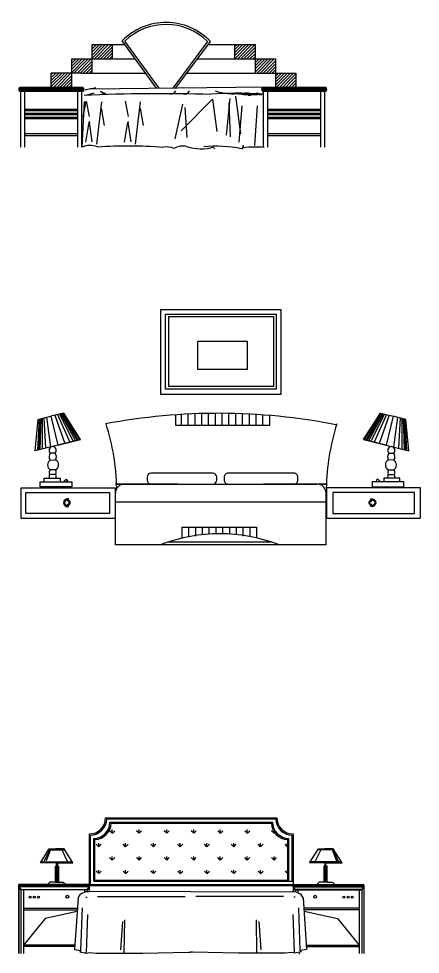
# Model space of a CAD drawing. Header units: millimetres. Extents: x 3060 to 28796, y 18778 to 36190.
# Drawn here: x 12075 to 15031, y 18780 to 25662 of the extents above; entities that cross this region are included whole.
import ezdxf

# ---------------------------------------------------------------- set-up
doc = ezdxf.new("R2010")
doc.units = ezdxf.units.MM

# ---------------------------------------------------------------- blocks, each defined once
blk = doc.blocks.new('A$C01E077C4')
for p, q in [((539.9, 557.4), (539.9, 767.4)), ((539.9, 767.4), (780.3, 767.4)), ((539.9, 690.3), (617, 767.4)), ((539.9, 757.7), (549.7, 767.4)), ((539.9, 735.2), (572.1, 767.4)), ((539.9, 712.8), (594.6, 767.4)), ((539.9, 667.9), (639.5, 767.4)), ((556.9, 662.4), (661.9, 767.4)), ((579.4, 662.4), (684.4, 767.4)), ((689.9, 662.4), (689.9, 767.4)), ((1014.7, 446.2), (761, 793.9)), ((1033.1, 446.4), (780.7, 792.3)), ((1390.8, 788.6), (1135.6, 447.6)), ((1410.5, 789.9), (1154.5, 447.8)), ((1393.7, 767.4), (1739.5, 767.4)), ((1589.5, 729.6), (1627.3, 767.4)), ((1589.5, 707.2), (1649.8, 767.4)), ((1589.5, 684.7), (1672.2, 767.4)), ((1589.5, 767.4), (1589.5, 662.4)), ((1589.5, 752.1), (1604.9, 767.4)), ((1589.7, 662.4), (1694.7, 767.4)), ((1612.1, 662.4), (1717.1, 767.4)), ((1634.6, 662.4), (1739.5, 767.4)), ((1739.5, 767.4), (1739.5, 662.4)), ((601.8, 662.4), (689.9, 750.5)), ((624.3, 662.4), (689.9, 728.1)), ((646.7, 662.4), (689.9, 705.6)), ((1657, 662.4), (1739.5, 744.9)), ((1679.5, 662.4), (1739.5, 722.5)), ((1701.9, 662.4), (1739.5, 700)), ((389.9, 452.4), (389.9, 662.4)), ((389.9, 607.7), (444.7, 662.4)), ((389.9, 585.2), (467.1, 662.4)), ((389.9, 562.8), (489.6, 662.4)), ((389.9, 662.4), (856.9, 662.4)), ((389.9, 652.6), (399.8, 662.4)), ((389.9, 630.1), (422.2, 662.4)), ((407, 557.4), (512, 662.4)), ((429.5, 557.4), (534.5, 662.4)), ((451.9, 557.4), (539.9, 645.4)), ((474.4, 557.4), (539.9, 623)), ((669.2, 662.4), (689.9, 683.2)), ((1315.1, 662.4), (1814.5, 662.4)), ((1724.4, 662.4), (1739.5, 677.6)), ((1739.5, 662.4), (1739.5, 557.4)), ((1739.5, 655.1), (1746.8, 662.4)), ((1739.5, 565.3), (1836.6, 662.4)), ((1739.5, 587.8), (1814.2, 662.4)), ((1739.5, 632.7), (1769.3, 662.4)), ((1739.5, 610.2), (1791.7, 662.4)), ((1754.1, 557.4), (1859.1, 662.4)), ((1776.5, 557.4), (1881.5, 662.4)), ((1799, 557.4), (1889.5, 648)), ((1814.5, 662.4), (1889.5, 662.4)), ((1821.4, 557.4), (1889.5, 625.5)), ((1889.5, 662.4), (1889.5, 557.4)), ((464.9, 557.4), (239.9, 557.4)), ((239.9, 452.4), (239.9, 557.4)), ((239.9, 480.1), (317.2, 557.4)), ((239.9, 547.5), (249.9, 557.4)), ((239.9, 525), (272.3, 557.4)), ((239.9, 502.6), (294.8, 557.4)), ((239.9, 457.7), (339.7, 557.4)), ((257.1, 452.4), (362.1, 557.4)), ((279.6, 452.4), (384.6, 557.4)), ((464.9, 557.4), (933.6, 557.4)), ((496.8, 557.4), (539.9, 600.5)), ((519.3, 557.4), (539.9, 578.1)), ((1236.5, 557.4), (1814.5, 557.4)), ((1814.5, 557.4), (2039.5, 557.4)), ((1843.9, 557.4), (1889.5, 603.1)), ((1866.3, 557.4), (1889.5, 580.6)), ((1888.8, 557.4), (1889.5, 558.2)), ((1889.5, 557.4), (1889.5, 452.4)), ((1889.5, 490.8), (1956.1, 557.4)), ((1889.5, 535.7), (1911.2, 557.4)), ((1889.5, 513.3), (1933.7, 557.4)), ((1911.7, 490.5), (1978.6, 557.4)), ((1934.2, 490.5), (2001, 557.4)), ((1956.6, 490.5), (2023.5, 557.4)), ((1979.1, 490.5), (2039.5, 551)), ((2039.5, 557.4), (2039.5, 452.4)), ((302, 452.4), (389.9, 540.3)), ((324.5, 452.4), (389.9, 517.9)), ((346.9, 452.4), (389.9, 495.4)), ((1889.5, 468.4), (1911.7, 490.5)), ((1896, 452.4), (1934.2, 490.5)), ((1918.5, 452.4), (1956.6, 490.5)), ((1940.9, 452.4), (1979.1, 490.5)), ((1963.4, 452.4), (2001.5, 490.5)), ((1985.8, 452.4), (2024, 490.5)), ((2001.5, 490.5), (2039.5, 528.6)), ((2008.3, 452.4), (2039.5, 483.7)), ((2024, 490.5), (2039.5, 506.1)), ((480, 442.4), (0.9, 442.4)), ((480, 432.4), (0.9, 432.4)), ((464.9, 452.4), (14.9, 452.4)), ((464.9, 422.4), (14.9, 422.4)), ((14.9, 12.4), (14.9, 422.4)), ((44.9, 12.4), (44.9, 422.4)), ((464.9, 452.4), (264.9, 452.4)), ((369.4, 452.4), (389.9, 473)), ((434.9, 12.4), (434.9, 422.4)), ((464.9, 12.4), (464.9, 422.4)), ((528.9, 440.7), (1812.2, 455.3)), ((601.3, 422.8), (630, 409)), ((642.7, 401.6), (601.3, 422.8)), ((1632.1, 412.8), (1633.6, 413.1)), ((1633.6, 413.1), (1635, 413.3)), ((1635, 413.3), (1636.4, 413.6)), ((2268.1, 442.4), (1789, 442.4)), ((2268.1, 432.4), (1789, 432.4)), ((2253.1, 452.4), (1803.1, 452.4)), ((1803.1, 12.4), (1803.1, 422.4)), ((2253.1, 422.4), (1803.1, 422.4)), ((1814.5, 452.4), (2264.5, 452.4)), ((1833.1, 12.4), (1833.1, 422.4)), ((2030.7, 452.4), (2039.5, 461.2)), ((2253.1, 452.4), (2053.1, 452.4)), ((2223.1, 12.4), (2223.1, 422.4)), ((2253.1, 12.4), (2253.1, 422.4)), ((481, 347.6), (464.9, 12.4)), ((473.3, 234.6), (497.6, 350.5)), ((496.1, 394.1), (555.6, 411.1)), ((497.6, 350.5), (519.2, 237.3)), ((608.5, 347), (571.9, 35.6)), ((630, 409), (615.1, 402.6)), ((783.7, 350.5), (805.3, 237.3)), ((894.6, 347), (858, 35.6)), ((1196.9, 132.8), (1425.4, 364.7)), ((1425.4, 364.7), (1457.8, 127.4)), ((1553.1, 370.8), (1526.1, 101)), ((1596.3, 412.3), (1599.7, 412.2)), ((1635.5, 110.6), (1598.8, 387.3)), ((1599.7, 412.2), (1603.1, 412.1)), ((1603.1, 412.1), (1606.5, 412.1)), ((1606.5, 412.1), (1609.8, 412.1)), ((1609.8, 412.1), (1613, 412.1)), ((1613, 412.1), (1615.8, 412.1)), ((1615.8, 412.1), (1618.5, 412.1)), ((1616.3, 405.7), (1621.8, 405.4)), ((1618.5, 412.1), (1620.9, 412.1)), ((1620.9, 412.1), (1623.1, 412.1)), ((1621.8, 405.4), (1627.1, 405.1)), ((1623.1, 412.1), (1625.1, 412.2)), ((1625.1, 412.2), (1627, 412.3)), ((1627, 412.3), (1628.8, 412.4)), ((1627.1, 405.1), (1632.1, 404.7)), ((1628.8, 412.4), (1630.5, 412.6)), ((1630.5, 412.6), (1632.1, 412.8)), ((1632.1, 404.7), (1636.7, 404.1)), ((1636.7, 404.1), (1641, 403.5)), ((1641, 403.5), (1644.9, 402.8)), ((1644.9, 402.8), (1648.4, 402.1)), ((1648.4, 402.1), (1651.8, 401.4)), ((1651.8, 401.4), (1655, 400.8)), ((1655, 400.8), (1733.4, 400.2)), ((1787.2, 394.7), (1671.6, 412.3)), ((1688.8, 394.8), (1707.9, 394.7)), ((1733.4, 400.2), (1736.5, 399.8)), ((1736.5, 399.8), (1739.6, 399.5)), ((1739.6, 399.5), (1742.9, 399.4)), ((1742.9, 399.4), (1746.2, 399.4)), ((1746.2, 399.4), (1749.7, 399.6)), ((1749.7, 399.6), (1753.1, 400)), ((1753.1, 400), (1756.6, 400.4)), ((1756.6, 400.4), (1760.1, 400.8)), ((1760.1, 400.8), (1763.6, 401.3)), ((1763.6, 401.3), (1767, 401.8)), ((1767, 401.8), (1770.3, 402.3)), ((1770.3, 402.3), (1773.6, 402.7)), ((1773.6, 402.7), (1776.7, 403.1)), ((1776.7, 403.1), (1779.8, 403.5)), ((1779.8, 403.5), (1782.7, 403.9)), ((1782.7, 403.9), (1785.5, 404.2)), ((1785.5, 404.2), (1788.2, 404.4)), ((1788.2, 404.4), (1790.7, 404.6)), ((1790.7, 404.6), (1793, 404.8)), ((1793, 404.8), (1795.2, 404.9)), ((44.9, 292.4), (434.9, 292.4)), ((44.9, 282.4), (434.9, 282.4)), ((607.5, 299.1), (629.1, 172.4)), ((893.6, 299.1), (915.2, 172.4)), ((1205.5, 329.4), (1148.8, 73.1)), ((1221.8, 305.1), (1238, 83.9)), ((1546.5, 339.5), (1557.3, 88.7)), ((1641.7, 317.4), (1621.4, 49.3)), ((1755.3, 317.2), (1736.8, 25.7)), ((1833.1, 292.4), (2223.1, 292.4)), ((1833.1, 282.4), (2223.1, 282.4)), ((44.9, 262.4), (434.9, 262.4)), ((44.9, 252.4), (434.9, 252.4)), ((44.9, 232.4), (434.9, 232.4)), ((44.9, 222.4), (434.9, 222.4)), ((1833.1, 262.4), (2223.1, 262.4)), ((1833.1, 252.4), (2223.1, 252.4)), ((1833.1, 232.4), (2223.1, 232.4)), ((1833.1, 222.4), (2223.1, 222.4)), ((493.3, 49.8), (517.6, 195.7)), ((520.4, 201), (516.2, 186.2)), ((517.6, 195.7), (539.2, 52.5)), ((779.4, 49.8), (803.7, 195.7)), ((806.5, 201), (802.3, 186.2)), ((803.7, 195.7), (825.3, 52.5)), ((44.9, 112.4), (434.9, 112.4)), ((44.9, 97.4), (434.9, 97.4)), ((1833.1, 112.4), (2223.1, 112.4)), ((1833.1, 97.4), (2223.1, 97.4))]:
    blk.add_line(p, q)
for centre, radius, start, end in [((1083.9, 479.1), 450.9, 43.57246, 135.727), ((1083.9, 479.1), 435.9, 45.23435, 134.06498), ((15, 437.4), 15, 90.26016, 269.73984), ((465.8, 437.4), 15, 266.73143, 93.26857), ((1144.6, -2717.8), 3218, 100.31172, 101.74993), ((1117.8, 453.6), 48.8, 265.79385, 325.06922), ((1224, 438.7), 35.3, 239.92199, 338.24729), ((1575.1, 790), 384.9, 250.31512, 279.26789), ((1764.6, 412.4), 9.84, 165.17152, 322.69283), ((1803.2, 437.4), 15, 90.26016, 269.73984), ((2253.9, 437.4), 15, 266.73143, 93.26857), ((1036.8, -12144.5), 12550.1, 88.27218, 92.53955), ((1112.8, 408), 3.98, 305.23257, 14.46225), ((1607.7, -2509.2), 2917.5, 86.7396, 93.81324), ((523.6, -120.8), 145.6, 67.45884, 113.74988), ((796.4, -3241.3), 3262.1, 85.34097, 93.81528), ((1087.6, -131.7), 145.6, 67.45884, 101.28901), ((1206.9, -101.7), 122.2, 76.11708, 121.30657), ((1340.3, 338.4), 337.9, 252.06831, 286.70384), ((1453.7, -895.2), 914.6, 78.18435, 95.75176), ((1472, 32.7), 42.9, 213.71932, 229.52928), ((1738.9, -482.1), 495.7, 82.0545, 103.07957), ((1613.1, 32.7), 42.9, 310.47072, 353.40844)]:
    blk.add_arc(centre, radius, start, end)
blk = doc.blocks.new('A$C77B91A2B')
for p, q in [((1917.5, 1729.7), (1027.7, 1729.7)), ((1027.7, 1729.7), (1027.7, 1107.2)), ((1917.5, 1107.2), (1917.5, 1729.7)), ((1065.8, 1697.9), (1879.3, 1697.9)), ((1065.8, 1145.3), (1065.8, 1697.9)), ((1091.3, 1678.9), (1860.3, 1678.9)), ((1091.3, 1164.4), (1091.3, 1678.9)), ((1860.3, 1678.9), (1860.3, 1164.4)), ((1879.3, 1697.9), (1879.3, 1145.3)), ((1669.6, 1494.7), (1301, 1494.7)), ((1301, 1494.7), (1301, 1291.4)), ((1669.6, 1291.4), (1669.6, 1494.7)), ((1301, 1291.4), (1669.6, 1291.4)), ((1027.7, 1107.2), (1917.5, 1107.2)), ((1879.3, 1145.3), (1065.8, 1145.3)), ((1860.3, 1164.4), (1091.3, 1164.4)), ((1282.8, 880.9), (1282.8, 964.1)), ((1332.8, 880.9), (1332.8, 965.8)), ((1382.8, 880.9), (1382.8, 966.9)), ((1432.8, 880.9), (1432.8, 967.4)), ((1482.8, 880.9), (1482.8, 967.4)), ((1532.8, 880.9), (1532.8, 966.9)), ((1582.8, 880.9), (1582.8, 965.7)), ((1632.8, 880.9), (1632.8, 964.1)), ((1139.7, 956.3), (1139.7, 880.9)), ((1182.8, 880.9), (1182.8, 959.1)), ((1232.8, 880.9), (1232.8, 961.9)), ((1682.8, 880.9), (1682.8, 961.8)), ((1732.8, 880.9), (1732.8, 959)), ((1782.8, 880.9), (1782.8, 955.7)), ((1832.8, 880.9), (1832.8, 951.8)), ((1139.7, 880.9), (1832.8, 880.9)), ((0, 416.6), (0, 197.3)), ((697.6, 416.6), (0, 416.6)), ((695, 416.2), (695, 197.3)), ((697.1, 447.1), (709.7, 447.1)), ((1156.4, 447.1), (697.1, 447.1)), ((709.7, 447.1), (747.7, 447.1)), ((747.7, 447.1), (803.1, 447.1)), ((763, 447.1), (869.2, 447.1)), ((869.2, 447.1), (2075, 447.1)), ((1156.4, 447.2), (1156.4, 447.1)), ((1787.8, 447.1), (1787.8, 447.2)), ((2247.1, 447.1), (1787.8, 447.1)), ((2075, 447.1), (2141, 447.1)), ((2141, 447.1), (2181.1, 447.1)), ((2196.5, 447.1), (2234.4, 447.1)), ((2234.4, 447.1), (2247.1, 447.1)), ((2249.1, 422.2), (2941.1, 422.2)), ((2251.5, 421.9), (2251.5, 197.3)), ((2941.1, 422.2), (2941.1, 197.3)), ((36.5, 384.4), (654.5, 384.4)), ((36.5, 231.5), (36.5, 384.4)), ((654.5, 384.4), (654.5, 231.5)), ((697.1, 0), (697.1, 381.2)), ((2247.1, 0), (2247.1, 381.2)), ((2898.4, 384.4), (2297.7, 384.4)), ((2297.7, 384.4), (2297.7, 231.5)), ((2898.4, 231.5), (2898.4, 384.4)), ((703.2, 316.2), (2249.1, 316.2)), ((654.5, 231.5), (36.5, 231.5)), ((2297.7, 231.5), (2898.4, 231.5)), ((0, 197.3), (695, 197.3)), ((2251.5, 197.3), (2941.1, 197.3)), ((1187.9, 130.4), (1737.9, 130.4)), ((1187.9, 49.7), (1187.9, 130.4)), ((1237.9, 60.4), (1237.9, 130.4)), ((1287.9, 64), (1287.9, 130.4)), ((1337.9, 75.2), (1337.9, 130.4)), ((1387.9, 79.5), (1387.9, 130.4)), ((1437.9, 81.6), (1437.9, 130.4)), ((1487.9, 81.7), (1487.9, 130.4)), ((1537.9, 79.7), (1537.9, 130.4)), ((1587.9, 75.7), (1587.9, 130.4)), ((1637.9, 64), (1637.9, 130.4)), ((1687.9, 61.2), (1687.9, 130.4)), ((1737.9, 50.7), (1737.9, 130.4)), ((2247.1, 0), (697.1, 0)), ((1846.5, 20), (1083.5, 20))]:
    blk.add_line(p, q)
at = {"linetype": 'Continuous'}
for p, q in [((294.2, 964.1, 135), (403.3, 765.9, 135)), ((300.6, 965.7, 135), (414.7, 768.8, 135)), ((304.9, 966.8, 135), (422.5, 770.8, 135)), ((312.2, 968.6, 135), (435.4, 774, 135)), ((312.8, 968.7, 135), (436.5, 774.3, 135)), ((313.3, 968.8, 135), (437.3, 774.5, 135)), ((313.6, 968.9, 135), (437.8, 774.6, 135)), ((2649.2, 968.9, 135), (2525, 774.6, 135)), ((2649.5, 968.8, 135), (2525.5, 774.5, 135)), ((2650, 968.7, 135), (2526.3, 774.3, 135)), ((2650.6, 968.6, 135), (2527.4, 774, 135)), ((2657.9, 966.8, 135), (2540.4, 770.8, 135)), ((2662.2, 965.7, 135), (2548.1, 768.8, 135)), ((2668.6, 964.1, 135), (2559.5, 765.9, 135)), ((105.8, 691.3, 135), (127.1, 922.3, 135)), ((136.4, 924.6, 135), (122.3, 695.4, 135)), ((127.1, 922.3, 135), (220.6, 945.7, 135)), ((140.7, 925.7, 135), (130.1, 697.3, 135)), ((147.1, 927.3, 135), (141.5, 700.2, 135)), ((156.5, 929.6, 135), (158.2, 704.4, 135)), ((170.4, 933.1, 135), (182.9, 710.6, 135)), ((190.7, 938.2, 135), (219.1, 719.7, 135)), ((220.6, 945.7, 135), (272.4, 733.1, 135)), ((250.6, 953.2, 135), (325.7, 746.5, 135)), ((270.9, 958.2, 135), (361.9, 755.6, 135)), ((284.8, 961.7, 135), (386.6, 761.7, 135)), ((2678, 961.7, 135), (2576.3, 761.7, 135)), ((2691.9, 958.2, 135), (2600.9, 755.6, 135)), ((2712.2, 953.2, 135), (2637.1, 746.5, 135)), ((2772.1, 938.2, 135), (2743.7, 719.7, 135)), ((2792.5, 933.1, 135), (2780, 710.6, 135)), ((2806.3, 929.6, 135), (2804.6, 704.4, 135)), ((2815.7, 927.3, 135), (2821.4, 700.2, 135)), ((2822.1, 925.7, 135), (2832.8, 697.3, 135)), ((2826.5, 924.6, 135), (2840.5, 695.4, 135)), ((438.9, 774.9, 135), (105.8, 691.3, 135)), ((2523.9, 774.9, 135), (2857, 691.3, 135)), ((272.4, 733.1, 135), (105.8, 691.3, 135)), ((217, 623.4, 135), (255.2, 625.3, 135)), ((252.5, 675.2, 135), (217.7, 675.2, 135)), ((2745.8, 623.4, 135), (2707.6, 625.3, 135)), ((2710.3, 675.2, 135), (2745.1, 675.2, 135)), ((255.2, 550.7, 135), (217, 552.6, 135)), ((2707.6, 550.7, 135), (2745.8, 552.6, 135)), ((171.3, 463.3, 135), (171.3, 491.6, 135)), ((171.3, 491.6, 135), (211.4, 491.6, 135)), ((211.4, 491.6, 135), (258.8, 491.6, 135)), ((258, 518.6, 135), (212.2, 518.6, 135)), ((258.8, 491.6, 135), (289, 491.6, 135)), ((289, 491.6, 135), (289, 463.3, 135)), ((314.5, 463.3, 135), (335.5, 484.3, 135)), ((335.5, 484.3, 135), (345.6, 474.3, 135)), ((929.4, 497.2), (929.4, 476.9)), ((1413.5, 526.9), (959.2, 526.9)), ((1443.2, 476.9), (1443.2, 497.2)), ((2751.4, 491.6, 135), (2704, 491.6, 135)), ((2704.8, 518.6, 135), (2750.6, 518.6, 135)), ((143, 426.4, 135), (143, 463.3, 135)), ((143, 463.3, 135), (375.4, 463.3, 135)), ((375.4, 426.4, 135), (143, 426.4, 135)), ((345.6, 474.3, 135), (334.5, 463.3, 135)), ((375.4, 463.3, 135), (375.4, 426.4, 135)), ((959.2, 447.2), (1413.5, 447.2)), ((344.3, 323), (344.3, 331.6)), ((344.3, 287.9), (344.3, 296.5)), ((351.5, 328.9), (351.5, 337.9)), ((351.5, 281.6), (351.5, 290.6))]:
    blk.add_line(p, q, dxfattribs=at)
at = {"linetype": 'Continuous', "elevation": 135}
for points in [[(314.2, 969.1), (220.6, 945.7), (272.4, 733.1), (438.9, 774.9)], [(2648.6, 969.1), (2742.2, 945.7), (2690.4, 733.1), (2523.9, 774.9)], [(2835.7, 922.3), (2742.2, 945.7), (2690.4, 733.1), (2857, 691.3)], [(2819.8, 426.4), (2819.8, 463.3), (2587.4, 463.3), (2587.4, 426.4)]]:
    blk.add_lwpolyline(points, close=True, dxfattribs=at)
at = {"linetype": 'Continuous'}
for points in [[(1526.1, 447.2), (2010.8, 447.2, 0.414214), (2040.5, 476.9), (2040.5, 497.2, 0.414214), (2010.8, 526.9), (1526.1, 526.9, 0.414214), (1496.4, 497.2), (1496.4, 476.9, 0.414214)], [(2576.8, 337.9, -1.287593), (2576.8, 281.6), (2576.8, 290.6, -0.692219), (2576.8, 328.9)], [(2584, 331.6, -1), (2584, 287.9), (2584, 296.5, -1), (2584, 323)]]:
    blk.add_lwpolyline(points, format="xyb", close=True, dxfattribs=at)
at = {"linetype": 'Continuous', "elevation": 135}
for points in [[(2648.3, 463.3), (2627.3, 484.3), (2617.2, 474.3), (2628.3, 463.3)], [(2704, 491.6), (2673.8, 491.6), (2673.8, 463.3)], [(2791.5, 463.3), (2791.5, 491.6), (2751.4, 491.6)]]:
    blk.add_lwpolyline(points, dxfattribs=at)
for centre, radius, start, end in [((1456.8, -3532.2), 4499.7, 78.92912, 100.68133), ((-988.3, 380.1), 1695.2, 1.21959, 17.48829), ((3943.5, 380.1), 1695.2, 162.51171, 178.78041), ((763, 381.2), 65.9, 90, 180), ((2181.1, 381.2), 65.9, 0, 90), ((1465, -1123.7), 1205.7, 69.26193, 110.73807)]:
    blk.add_arc(centre, radius, start, end)
at = {"linetype": 'Continuous'}
for centre, radius, start, end in [((235.1, 695.7, 135), 26.9, 310.25661, 229.74339), ((2727.7, 695.7, 135), 26.9, 310.25661, 229.74339), ((238, 588, 135), 41.1, 120.65701, 239.34299), ((249.4, 648.8, 135), 41.2, 140.24248, 218.16195), ((219.8, 648.4, 135), 42.3, 326.89093, 39.2268), ((238, 588, 135), 41.1, 294.78566, 65.21434), ((2724.9, 588, 135), 41.1, 114.78566, 245.21434), ((2743, 648.4, 135), 42.3, 140.7732, 213.10907), ((2713.4, 648.8, 135), 41.2, 321.83805, 39.75752), ((2724.9, 588, 135), 41.1, 300.65701, 59.34299), ((235.1, 532.7, 135), 26.9, 132.29915, 211.75686), ((235.1, 532.7, 135), 26.9, 328.24314, 41.82951), ((2727.7, 532.7, 135), 26.9, 138.17049, 211.75686), ((2727.7, 532.7, 135), 26.9, 328.24314, 47.70085), ((235.1, 504.4, 135), 26.9, 148.24314, 208.27371), ((235.1, 504.4, 135), 26.9, 331.72629, 31.75686), ((959.2, 497.2), 29.7, 90, 180), ((1413.5, 497.2), 29.7, 0, 90), ((2727.7, 504.4, 135), 26.9, 148.24314, 208.27371), ((2727.7, 504.4, 135), 26.9, 331.72629, 31.75686), ((959.2, 476.9), 29.7, 180, 270), ((1413.5, 476.9), 29.7, 270, 0), ((344.3, 309.8), 29.1, 75.66891, 284.33109), ((344.3, 309.8), 21.9, 90, 270), ((344.3, 309.8), 13.2, 270, 90), ((344.3, 309.8), 20.4, 290.61659, 69.38341)]:
    blk.add_arc(centre, radius, start, end, dxfattribs=at)
blk = doc.blocks.new('A$C01A26CD3')
for p, q in [((640, 1005), (1900, 1005)), ((648, 997), (1892, 997)), ((672, 973), (1868, 973)), ((680, 965), (1860, 965)), ((688.1, 890.6), (669.5, 909.2)), ((688.1, 890.6), (688.1, 916.9)), ((688.1, 890.6), (706.6, 909.2)), ((886.1, 890.6), (867.5, 909.2)), ((886.1, 890.6), (886.1, 916.9)), ((886.1, 890.6), (904.6, 909.2)), ((1090.1, 890.6), (1071.6, 909.2)), ((1090.1, 890.6), (1090.1, 916.9)), ((1090.1, 890.6), (1108.7, 909.2)), ((1288.1, 890.6), (1269.6, 909.2)), ((1288.1, 890.6), (1288.1, 916.9)), ((1288.1, 890.6), (1306.7, 909.2)), ((1484, 890.6), (1465.5, 909.2)), ((1484, 890.6), (1484, 916.9)), ((1484, 890.6), (1502.6, 909.2)), ((1682, 890.6), (1663.5, 909.2)), ((1682, 890.6), (1682, 916.9)), ((1682, 890.6), (1700.6, 909.2)), ((1880, 890.6), (1861.5, 909.2)), ((1880, 890.6), (1880, 898.6)), ((520, 459.8), (520, 885)), ((520, 545), (520, 885)), ((520, 545), (520, 885)), ((528, 513), (528, 877)), ((552, 537), (552, 853)), ((560, 545), (560, 845)), ((1880, 890.6), (1883.3, 893.9)), ((1980, 545), (1980, 845)), ((1988, 537), (1988, 853)), ((2012, 537), (2012, 877)), ((2020, 885), (2020, 460.3)), ((159.3, 673.8), (224.5, 776)), ((224.5, 776), (286.2, 776)), ((333.8, 776), (272.1, 776)), ((399, 673.8), (333.8, 776)), ((589.1, 791.6), (570.5, 810.2)), ((589.1, 791.6), (589.1, 817.9)), ((589.1, 791.6), (607.6, 810.2)), ((787.1, 791.6), (768.5, 810.2)), ((787.1, 791.6), (787.1, 817.9)), ((787.1, 791.6), (805.6, 810.2)), ((991.1, 791.6), (972.6, 810.2)), ((991.1, 791.6), (991.1, 817.9)), ((991.1, 791.6), (1009.7, 810.2)), ((1189.1, 791.6), (1170.6, 810.2)), ((1189.1, 791.6), (1189.1, 817.9)), ((1189.1, 791.6), (1207.7, 810.2)), ((1385.1, 791.6), (1366.5, 810.2)), ((1385.1, 791.6), (1385.1, 817.9)), ((1385.1, 791.6), (1403.6, 810.2)), ((1583, 791.6), (1564.5, 810.2)), ((1583, 791.6), (1583, 817.9)), ((1583, 791.6), (1601.6, 810.2)), ((1781, 791.6), (1762.5, 810.2)), ((1781, 791.6), (1781, 817.9)), ((1781, 791.6), (1799.6, 810.2)), ((1979, 791.6), (1960.5, 810.2)), ((1979, 791.6), (1979, 817.9)), ((1979, 791.6), (1980, 792.6)), ((2141, 673.8), (2206.2, 776)), ((2206.2, 776), (2267.9, 776)), ((2315.5, 776), (2253.8, 776)), ((2380.7, 673.8), (2315.5, 776)), ((688.1, 692.6), (669.5, 711.2)), ((688.1, 692.6), (688.1, 718.9)), ((688.1, 692.6), (706.6, 711.2)), ((886.1, 692.6), (867.5, 711.2)), ((886.1, 692.6), (886.1, 718.9)), ((886.1, 692.6), (904.6, 711.2)), ((1090.1, 692.6), (1071.6, 711.2)), ((1090.1, 692.6), (1090.1, 718.9)), ((1090.1, 692.6), (1108.7, 711.2)), ((1288.1, 692.6), (1269.6, 711.2)), ((1288.1, 692.6), (1288.1, 718.9)), ((1288.1, 692.6), (1306.7, 711.2)), ((1484, 692.6), (1465.5, 711.2)), ((1484, 692.6), (1484, 718.9)), ((1484, 692.6), (1502.6, 711.2)), ((1682, 692.6), (1663.5, 711.2)), ((1682, 692.6), (1682, 718.9)), ((1682, 692.6), (1700.6, 711.2)), ((1880, 692.6), (1861.5, 711.2)), ((1880, 692.6), (1880, 718.9)), ((1880, 692.6), (1898.6, 711.2)), ((279.1, 673.8), (159.3, 673.8)), ((270.1, 530.6), (270.1, 648.6)), ((270.1, 648.6), (278.3, 648.6)), ((278.3, 673.8), (285.7, 673.8)), ((278.3, 642.2), (278.3, 673.8)), ((285.7, 642.2), (278.3, 642.2)), ((279.1, 673.8), (399, 673.8)), ((285.7, 673.8), (285.7, 642.2)), ((285.7, 648.6), (293.7, 648.6)), ((293.7, 648.6), (293.7, 530.6)), ((589.1, 593.6), (589.1, 619.9)), ((787.1, 593.6), (787.1, 619.9)), ((991.1, 593.6), (991.1, 619.9)), ((1189.1, 593.6), (1189.1, 619.9)), ((1385.1, 593.6), (1385.1, 619.9)), ((1583, 593.6), (1583, 619.9)), ((1781, 593.6), (1781, 619.9)), ((1979, 593.6), (1979, 619.9)), ((2260.9, 673.8), (2141, 673.8)), ((2246.3, 648.6), (2246.3, 530.6)), ((2254.3, 648.6), (2246.3, 648.6)), ((2261.7, 673.8), (2254.3, 673.8)), ((2254.3, 673.8), (2254.3, 642.2)), ((2254.3, 642.2), (2261.7, 642.2)), ((2260.9, 673.8), (2380.7, 673.8)), ((2261.7, 642.2), (2261.7, 673.8)), ((2269.9, 648.6), (2261.7, 648.6)), ((2269.9, 530.6), (2269.9, 648.6)), ((589.1, 593.6), (570.5, 612.2)), ((589.1, 593.6), (607.6, 612.2)), ((787.1, 593.6), (768.5, 612.2)), ((787.1, 593.6), (805.6, 612.2)), ((991.1, 593.6), (972.6, 612.2)), ((991.1, 593.6), (1009.7, 612.2)), ((1189.1, 593.6), (1170.6, 612.2)), ((1189.1, 593.6), (1207.7, 612.2)), ((1385.1, 593.6), (1366.5, 612.2)), ((1385.1, 593.6), (1403.6, 612.2)), ((1583, 593.6), (1564.5, 612.2)), ((1583, 593.6), (1601.6, 612.2)), ((1781, 593.6), (1762.5, 612.2)), ((1781, 593.6), (1799.6, 612.2)), ((1979, 593.6), (1960.5, 612.2)), ((1979, 593.6), (1980, 594.6)), ((0, 507.8), (0, 513)), ((520, 513), (0, 513)), ((0, 507.8), (520, 507.8)), ((0, 507.8), (0, 7.8)), ((520, 505), (0, 505)), ((0, 5), (0, 505)), ((0, 5), (0, 505)), ((0, 505), (0, 5)), ((0, 497.8), (15, 477.8)), ((0, 497.8), (520, 497.8)), ((15, 475), (0, 495)), ((520, 495), (0, 495)), ((230, 530.6), (212.5, 513)), ((270.1, 530.6), (230, 530.6)), ((270.1, 530.6), (328.2, 530.6)), ((328.2, 530.6), (345.8, 513)), ((505, 477.8), (520, 497.8)), ((520, 495), (505, 475)), ((528, 537), (520, 537)), ((520, 459.8), (520, 507.8)), ((520, 459.8), (520, 507.8)), ((520, 505), (2020, 505)), ((528, 513), (2020, 513)), ((552, 537), (1988, 537)), ((560, 545), (1980, 545)), ((1988, 537), (2012, 537)), ((2012, 537), (2020, 537)), ((2020, 513), (2540, 513)), ((2540, 507.8), (2020, 507.8)), ((2020, 505), (2540, 505)), ((2540, 497.8), (2020, 497.8)), ((2035, 477.8), (2020, 497.8)), ((2020, 495), (2540, 495)), ((2020, 495), (2035, 475)), ((2211.8, 530.6), (2194.2, 513)), ((2269.9, 530.6), (2211.8, 530.6)), ((2269.9, 530.6), (2310, 530.6)), ((2310, 530.6), (2327.5, 513)), ((2540, 497.8), (2525, 477.8)), ((2525, 475), (2540, 495)), ((2540, 507.8), (2540, 513)), ((2540, 507.8), (2540, 7.8)), ((2540, 505), (2540, 5)), ((15, 477.8), (505, 477.8)), ((15, 477.8), (15, 67.8)), ((15, 477.8), (15, 7.8)), ((505, 475), (15, 475)), ((15, 475), (15, 5)), ((35, 477.8), (35, 7.8)), ((35, 475), (35, 5)), ((436.7, 416.2), (410.8, 35.3)), ((485, 477.8), (485, 456.9)), ((485, 475), (485, 456.9)), ((495.1, 420), (505.1, 420)), ((505, 477.8), (505, 460.2)), ((505, 475), (505, 460.2)), ((505, 475), (505, 460.2)), ((1265.1, 461.1), (517.4, 459.8)), ((580.4, 424.2), (1226.1, 424.2)), ((1265.1, 461.1), (2012.8, 459.8)), ((1949.9, 424.2), (1304.2, 424.2)), ((2035.1, 420), (2025.1, 420)), ((2525, 477.8), (2035, 477.8)), ((2035, 477.8), (2035, 459.3)), ((2035, 475), (2525, 475)), ((2035, 475), (2035, 459.3)), ((2035, 475), (2035, 459.3)), ((2055, 477.8), (2055, 453.2)), ((2055, 475), (2055, 453.2)), ((2093.6, 416.2), (2119.4, 35.3)), ((2505, 477.8), (2505, 7.8)), ((2505, 475), (2505, 5)), ((2525, 477.8), (2525, 7.8)), ((2525, 475), (2525, 5)), ((35, 339.8), (431.5, 339.8)), ((2505, 339.8), (2098.8, 339.8)), ((413, 67.8), (35, 67.8)), ((410.8, 35.3), (457.7, 28.8)), ((457.7, 28.8), (449.6, 19.1)), ((449.6, 19.1), (501.3, 9.4)), ((485, 12.5), (485, 5)), ((485, 12.5), (485, 7.8)), ((501.3, 9.4), (522.3, 14.3)), ((522.3, 14.3), (569.1, 9.4)), ((569.1, 9.4), (832.3, 9.4)), ((832.3, 9.4), (914.7, 9.4)), ((914.7, 9.4), (1250.3, 15.9)), ((1250.3, 15.9), (1265.1, 15)), ((1279.9, 15.9), (1265.1, 15)), ((1615.6, 9.4), (1279.9, 15.9)), ((1697.9, 9.4), (1615.6, 9.4)), ((1961.2, 9.4), (1697.9, 9.4)), ((2008, 14.3), (1961.2, 9.4)), ((2029, 9.4), (2008, 14.3)), ((2080.7, 19.1), (2029, 9.4)), ((2065.1, 16.2), (2065.1, 0)), ((2119.4, 35.3), (2072.6, 28.8)), ((2072.6, 28.8), (2080.7, 19.1)), ((2117.2, 67.8), (2505, 67.8))]:
    blk.add_line(p, q)
at = {"linetype": 'Continuous'}
for p, q in [((226.3, 765.4), (188.4, 686.1)), ((230.7, 762.8), (201.6, 687.9)), ((218.9, 767.2), (339.4, 767.2)), ((319.7, 764.6), (356.7, 685.3)), ((2220.3, 764.6), (2183.3, 685.3)), ((2321.1, 767.2), (2200.6, 767.2)), ((2309.3, 762.8), (2338.4, 687.9)), ((2313.7, 765.4), (2351.6, 686.1)), ((163.8, 680.9), (394.5, 680.9)), ((278.3, 642.2), (278.3, 530.6)), ((285.7, 642.2), (285.7, 530.6)), ((2376.2, 680.9), (2145.5, 680.9)), ((2254.3, 642.2), (2254.3, 530.6)), ((2261.7, 642.2), (2261.7, 530.6)), ((35, 327.8), (430.7, 327.8)), ((429.8, 315.4), (193.7, 262.1)), ((457.7, 28.8), (469, 341.9)), ((499.6, 14.3), (509.3, 291.9)), ((2030.6, 14.3), (2020.9, 291.9)), ((2072.6, 28.8), (2061.3, 341.9)), ((2505, 327.8), (2099.6, 327.8)), ((2100.3, 317.6), (2346.3, 262.1)), ((193.7, 262.1), (35, 67.8)), ((762.9, 241.9), (748.3, 32)), ((777.4, 9.4), (780.6, 253.2)), ((1752.8, 9.4), (1749.6, 253.2)), ((1767.4, 241.9), (1781.9, 32)), ((2346.3, 262.1), (2505, 67.8)), ((412.4, 57.8), (35, 57.8)), ((2117.9, 57.8), (2505, 57.8))]:
    blk.add_line(p, q, dxfattribs=at)
for centre, radius in [((84.7, 420.7), 7.37), ((114.9, 420.7), 7.37), ((146.2, 420.7), 7.37), ((358.3, 423.6), 10.3), ((2181.7, 423.6), 10.3), ((2393.8, 420.7), 7.37), ((2425.1, 420.7), 7.37), ((2455.3, 420.7), 7.37)]:
    blk.add_circle(centre, radius, dxfattribs=at)
for centre, radius, start, end in [((520, 1005), 120, 270, 0), ((528, 997), 120, 270, 0), ((552, 973), 120, 270, 0), ((560, 965), 120, 270, 0), ((1980, 965), 120, 180, 270), ((1988, 973), 120, 180, 270), ((2012, 997), 120, 180, 270), ((2020, 1005), 120, 180, 270), ((508.1, 380.5), 79.8, 83.2786, 153.43601), ((2022.2, 380.5), 79.8, 26.56399, 96.7214)]:
    blk.add_arc(centre, radius, start, end)

msp = doc.modelspace()

# ---------------------------------------------------------------- block references
for name, p in [('A$C01E077C4', (12074.9, 24705.1)), ('A$C77B91A2B', (12089.9, 21792.1)), ('A$C01A26CD3', (12074.9, 18780.1))]:
    msp.add_blockref(name, p)

doc.saveas('drawing.dxf')
